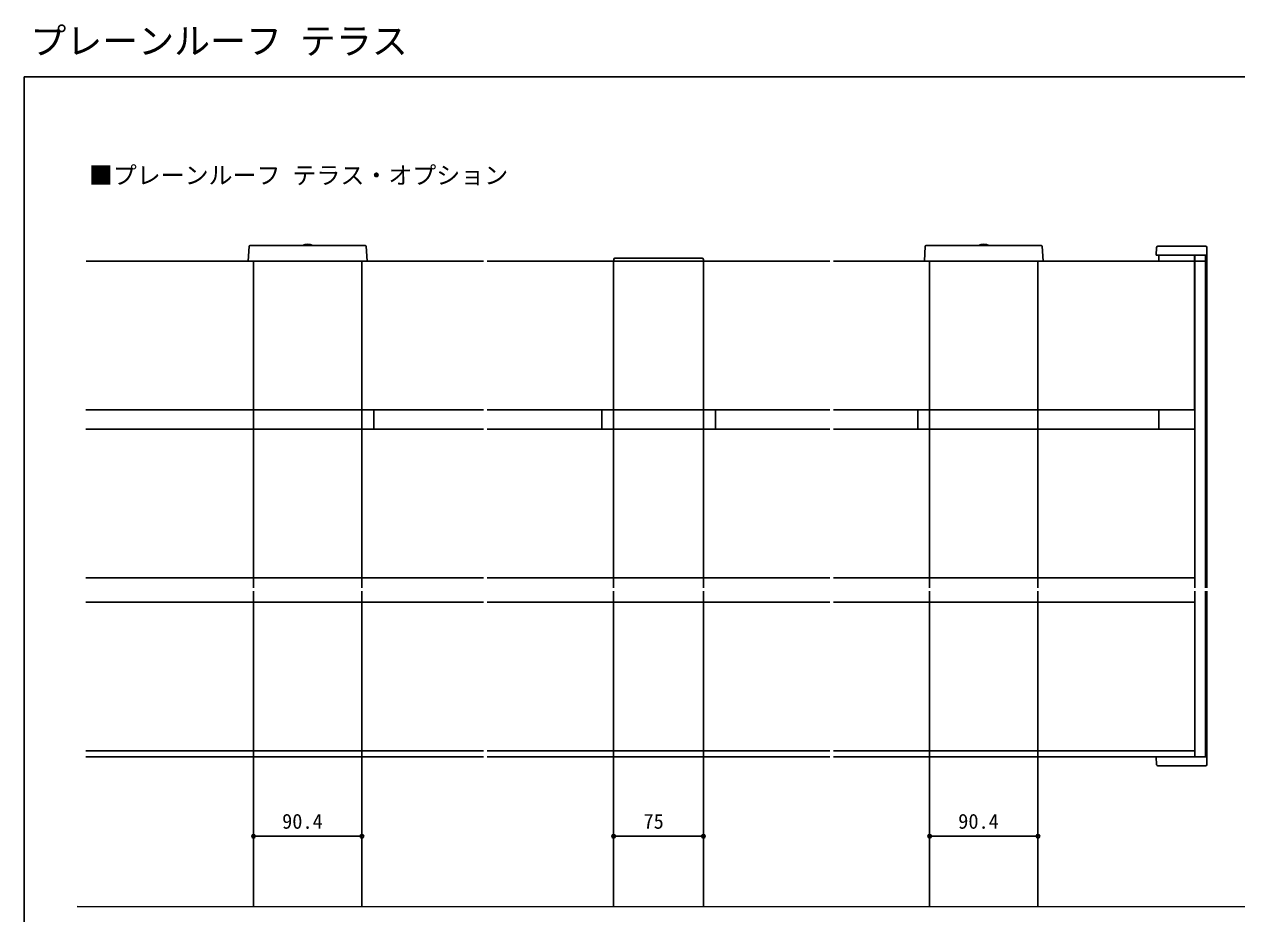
# Model space of a CAD drawing. Units: millimetres, scale not verified, with parts at other scales. Extents: x -8750 to 8750, y -12999 to 12940.
# Drawn here: x -8750 to 1366, y 5519 to 12940 of the extents above; entities that cross this region are included whole.
import ezdxf
from ezdxf.enums import TextEntityAlignment as Align

# ---------------------------------------------------------------- set-up
doc = ezdxf.new("R2010")
doc.units = ezdxf.units.MM
doc.header["$LTSCALE"] = 70
for name, color, linetype in [('0-2_USER1', 3, 'Continuous'), ('0-5_YKK_12', 2, 'Continuous'), ('0-6_YKK_13', 4, 'Continuous'), ('0-8_YKK_D', 6, 'Continuous'), ('0-9_YKK_ZWAK', 7, 'Continuous'), ('0-A_YSS_K', 3, 'Continuous')]:
    doc.layers.add(name, color=color, linetype=linetype)
doc.styles.add('ＭＳ ゴシック', font='')
doc.styles.get('ＭＳ ゴシック').set_extended_font_data('MS Gothic')

msp = doc.modelspace()

# ---------------------------------------------------------------- linework, layer by layer
at = {"layer": '0-5_YKK_12'}
for p, q in [((-6837, 8238.64), (-6837, 10962.48)), ((-5933, 8238.64), (-5933, 10965.87)), ((-5933, 10962.48), (-4918.07, 10962.48)), ((-4888.07, 10962.48), (-3833, 10962.48)), ((-3833, 8238.64), (-3833, 10965.87)), ((-3083, 8238.64), (-3083, 10965.87)), ((-3083, 10962.48), (-2027.94, 10962.48)), ((-1997.94, 10962.48), (1117, 10962.48)), ((-292.03, 10962.48), (-1196.03, 10962.48)), ((-1196.03, 8238.64), (-1196.03, 10962.48)), ((-292.03, 8238.64), (-292.03, 10962.48)), ((717, 10962.48), (717, 11012.48)), ((1014, 11012.48), (1014, 9722.48)), ((1017, 8238.64), (1017, 11012.48)), ((1107, 8238.64), (1107, 11012.48)), ((1117, 8238.64), (1117, 11012.48)), ((-8237, 9722.48), (-4918.07, 9722.48)), ((-5833.88, 9562.48), (-5833.88, 9722.48)), ((-4888.07, 9722.48), (-2027.94, 9722.48)), ((-3932.12, 9562.48), (-3932.12, 9722.48)), ((-2983.88, 9562.48), (-2983.88, 9722.48)), ((-1997.94, 9722.48), (1017, 9722.48)), ((-1295.15, 9562.48), (-1295.15, 9722.48)), ((717, 9562.48), (717, 9722.48)), ((-8237, 9562.48), (-4918.07, 9562.48)), ((-4888.07, 9562.48), (-2027.94, 9562.48)), ((-1997.94, 9562.48), (1017, 9562.48)), ((-8237, 8322.48), (-4918.07, 8322.48)), ((-4888.07, 8322.48), (-2027.94, 8322.48)), ((-1997.94, 8322.48), (1017, 8322.48)), ((-6837, 6827.96), (-6837, 8208.64)), ((-5933, 6827.96), (-5933, 8208.64)), ((-3833, 6827.96), (-3833, 8208.64)), ((-3083, 6827.96), (-3083, 8208.64)), ((-1196.03, 6827.96), (-1196.03, 8208.64)), ((-292.03, 6827.96), (-292.03, 8208.64)), ((1017, 6827.96), (1017, 8208.64)), ((1107, 6827.96), (1107, 8208.64)), ((1117, 6827.96), (1117, 8208.64)), ((-8237, 8117.96), (-4918.07, 8117.96)), ((-4888.07, 8117.96), (-2027.94, 8117.96)), ((-1997.94, 8117.96), (1017, 8117.96)), ((-8237, 6877.96), (-4918.07, 6877.96)), ((-8237, 6827.96), (-4918.07, 6827.96)), ((-6837, 6827.96), (-6837, 5577.96)), ((-5933, 6827.96), (-5933, 5577.96)), ((-4888.07, 6877.96), (-2027.94, 6877.96)), ((-4888.07, 6827.96), (-2027.94, 6827.96)), ((-3833, 6827.96), (-3833, 5577.09)), ((-3083, 6827.96), (-3083, 5576.95)), ((-1997.94, 6877.96), (1017, 6877.96)), ((-1997.94, 6827.96), (1117, 6827.96)), ((-1196.03, 6827.96), (-1196.03, 5577.96)), ((-292.03, 6827.96), (-292.03, 5577.96))]:
    msp.add_line(p, q, dxfattribs=at)
msp.add_lwpolyline([(-8234, 10962.48), (-6837, 10962.48), (-5933, 10962.48)], dxfattribs=at)
at = {"layer": '0-6_YKK_13'}
for p, q in [((-6881.06, 10962.48), (-6873.38, 11088.05)), ((-5902.86, 11092.75), (-6868.39, 11092.75)), ((-6868.39, 11092.75), (-6868.39, 11092.74)), ((-5902.86, 11092.74), (-6868.39, 11092.74)), ((-6409.34, 11101.69), (-6404.88, 11092.74)), ((-6361.91, 11101.69), (-6366.37, 11092.74)), ((-5902.86, 11092.75), (-5902.86, 11092.74)), ((-5897.87, 11088.05), (-5890.19, 10962.48)), ((-1240.08, 10962.48), (-1232.4, 11088.05)), ((-261.89, 11092.75), (-1227.41, 11092.75)), ((-1227.41, 11092.75), (-1227.41, 11092.74)), ((-261.89, 11092.74), (-1227.41, 11092.74)), ((-768.37, 11101.69), (-763.91, 11092.74)), ((-720.93, 11101.69), (-725.4, 11092.74)), ((-261.89, 11092.75), (-261.89, 11092.74)), ((-256.9, 11088.05), (-249.22, 10962.48)), ((697.95, 11078.09), (693.94, 11012.48)), ((1107, 11087.48), (707.93, 11087.48)), ((1117, 11062.48), (1117, 11077.48)), ((1117, 11012.48), (1117, 11062.48)), ((-3832.19, 10978), (-3833, 10962.48)), ((-3833, 10962.48), (-3828.01, 10962.48)), ((-3088, 10962.48), (-3828.01, 10962.48)), ((-3093.8, 10987.48), (-3822.2, 10987.48)), ((693.94, 11012.48), (1117, 11012.48)), ((697.95, 6762.35), (693.94, 6827.96)), ((1117, 6827.96), (1117, 6777.96)), ((1107, 6752.96), (707.93, 6752.96)), ((1117, 6777.96), (1117, 6762.96))]:
    msp.add_line(p, q, dxfattribs=at)
msp.add_lwpolyline([(-3088, 10962.48), (-3083, 10962.48), (-3083.82, 10978)], dxfattribs=at)
for centre, radius, start, end in [((-6868.39, 11087.75), 5, 90, 176.5), ((-6868.39, 11087.74), 5, 89.95272, 176.46375), ((-6385.62, 11028.43), 77, 56.62894, 123.37106), ((-5902.86, 11087.75), 5, 3.5, 90), ((-5902.86, 11087.74), 5, 3.53625, 90.04728), ((-1227.42, 11087.74), 5, 89.95272, 176.46375), ((-1227.41, 11087.75), 5, 90, 176.5), ((-744.65, 11028.43), 77, 56.62894, 123.37106), ((-261.89, 11087.75), 5, 3.5, 90), ((-261.89, 11087.74), 5, 3.53625, 90.04728), ((707.93, 11077.48), 10, 90, 176.5), ((1107, 11077.48), 10, 0, 90), ((-3822.2, 10977.48), 10, 90, 177), ((-3093.8, 10977.48), 10, 3, 90), ((707.93, 6762.96), 10, 183.5, 270), ((1107, 6762.96), 10, 270, 0)]:
    msp.add_arc(centre, radius, start, end, dxfattribs=at)
at = {"layer": '0-8_YKK_D'}
for p, q in [((-6837, 6529.38), (-6837, 6164.38)), ((-5933, 6532.77), (-5933, 6164.38)), ((-3833, 6532.77), (-3833, 6164.38)), ((-3083, 6529.38), (-3083, 6164.38)), ((-1196.03, 6532.77), (-1196.03, 6164.38)), ((-292.03, 6529.38), (-292.03, 6164.38)), ((-6837, 6165.38), (-5933, 6165.38)), ((-3083, 6165.38), (-3833, 6165.38)), ((-292.03, 6165.38), (-1196.03, 6165.38))]:
    msp.add_line(p, q, dxfattribs=at)
for centre in [(-6837, 6165.38), (-5933, 6165.38), (-3833, 6165.38), (-3083, 6165.38), (-1196.03, 6165.38), (-292.03, 6165.38)]:
    msp.add_circle(centre, 15, dxfattribs=at)
at = {"layer": '0-9_YKK_ZWAK'}
for q in [(-8750, -12999.4), (8750, 12500.6)]:
    msp.add_line((-8750, 12500.6), q, dxfattribs=at)
at = {"layer": '0-A_YSS_K'}
msp.add_line((6988.47, 5575), (-8308.4, 5577.96), dxfattribs=at)

# ---------------------------------------------------------------- texts
at = {"layer": '0-2_USER1', "style": 'ＭＳ ゴシック'}
for s, height, p in [('プレーンルーフ テラス', 219.9, (-8699.16, 12624.4)), ('■プレーンルーフ テラス・オプション', 146.6, (-8211.59, 11562.46))]:
    msp.add_text(s, height=height, dxfattribs=at).set_placement(p, align=Align.BOTTOM_LEFT)
at = {"layer": '0-8_YKK_D', "style": 'ＭＳ ゴシック'}
for s, p in [('90.4', (-6598.47, 6190.38)), ('75', (-3583.57, 6190.38)), ('90.4', (-957.49, 6190.38))]:
    msp.add_text(s, height=124.6, dxfattribs=at).set_placement(p, align=Align.BOTTOM_LEFT)

doc.saveas('drawing.dxf')
